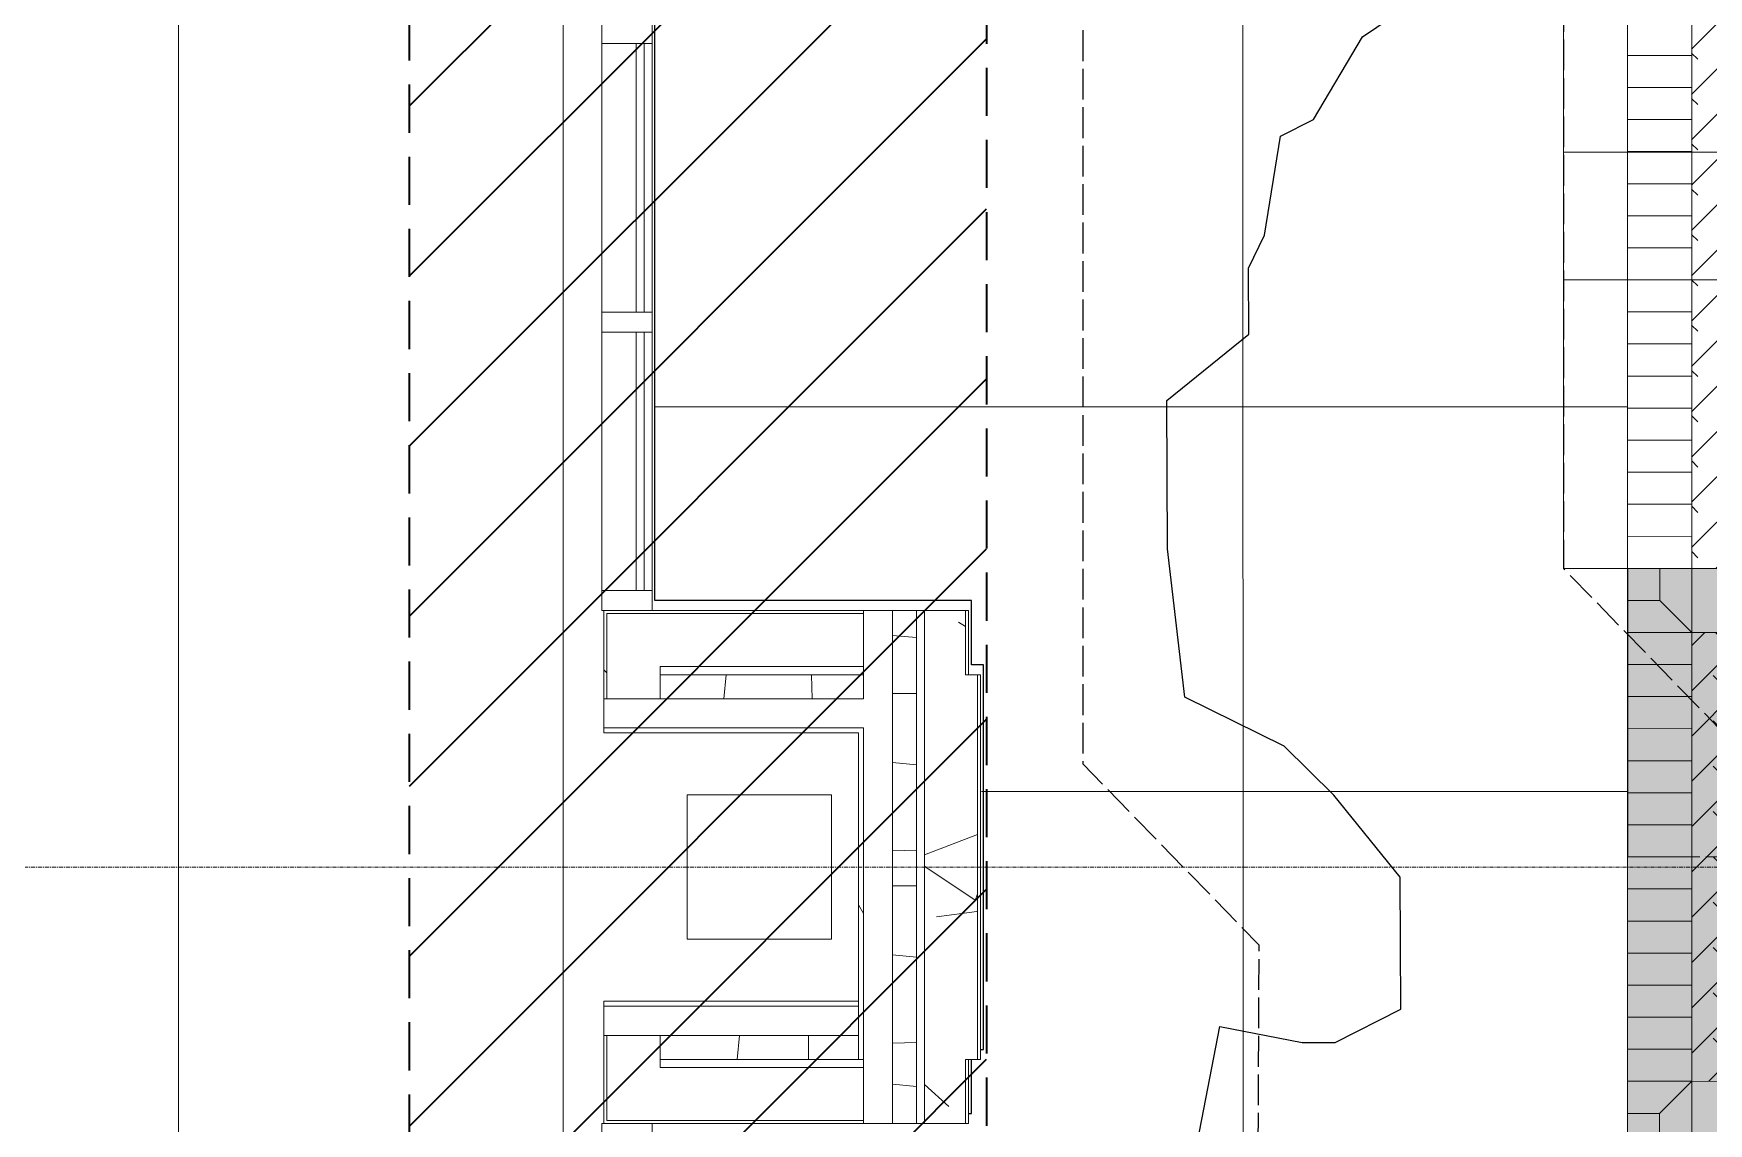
# Model space of a CAD drawing. Header units: inches. Extents: x 3268 to 7018, y 976 to 6708.
# Drawn here: x 5933.9 to 6143, y 2207.1 to 2343.1 of the extents above; entities that cross this region are included whole.
import ezdxf

# ---------------------------------------------------------------- set-up
doc = ezdxf.new("R2010")
doc.units = ezdxf.units.IN
doc.header["$MEASUREMENT"] = 0
for name, pattern in [('Grid Line 1_2_', [0.8749999999999999, 0.4999999999999999, -0.125, 0.125, -0.125]), ('IMPORT-DASHED _2_', [8.999999999999996, 5.999999999999998, -2.999999999999999]), ('IMPORT-DASHED4', [2.25, 1.5, -0.7499999999999998]), ('IMPORT-EASEMENT2', [4.799999999999999, 3.839999999999999, -0.9599999999999999])]:
    doc.linetypes.add(name, pattern=pattern)
for name, color, linetype, lineweight in [('0-landscaping', 1, 'Continuous', 25), ('A-DETL-GENF', 92, 'Continuous', 9), ('A-GLAZ-CURT', 52, 'Continuous', 9), ('A-GLAZ-CWMG', 51, 'Continuous', 9), ('A-WALL', 113, 'Continuous', 9), ('A-WALL-PATT', 111, 'Continuous', 15), ('C-ANNO-5FT-PED-ZONE', 130, 'Continuous', 25), ('C-BLDG', 3, 'Continuous', 25), ('C-ESMT-STBK', 4, 'IMPORT-DASHED _2_', 35), ('L-MASK', 245, 'Continuous', 35), ('L-PVMT-BRCK-HATC', 252, 'Continuous', 15), ('L-PVMT-CONC-HATC', 252, 'Continuous', 15), ('L-SITE-BIKE', 2, 'Continuous', 15), ('L-SITE-TREE-GRAT', 250, 'Continuous', 13), ('S-COLS', 52, 'Continuous', 9), ('S-GRID', 1, 'Continuous', 9), ('site_dwg', 8, 'Continuous', 9)]:
    doc.layers.add(name, color=color, linetype=linetype, lineweight=lineweight)
doc.layers.add('NPLT', color=200, linetype='Continuous', lineweight=13, plot=False)
pattern_1 = [(49.99999999999999, (0, 0), (110.1714446362807, -9.63891797635685), [11.52, -126.72]), (355, (0, 0), (-21.31237393622492, 115.5371495156537), [9.216000000000001, -101.376]), (100.451, (9.181000000000001, -0.80323), (88.85991867697865, 105.897504039145), [9.79, -107.695]), (46.184, (0, 30.72), (163.9281911283317, -25.42496604507386), [17.28, -190.08]), (96.636, (13.661, 28.601), (143.5628771593347, 149.6257499721681), [14.686, -161.543]), (351.184, (0, 30.72), (143.5647285924248, 149.6237232332607), [13.824, -152.064]), (21, (15.36, 23.04), (91.68507647920484, -61.84256385372748), [11.52, -126.72]), (326, (15.36, 23.04), (37.37329933048201, 111.3835117876708), [9.216000000000001, -101.376]), (71.45100000000001, (23, 17.886), (129.0587647679424, 49.5399005406036), [9.79, -107.695]), (37.50000000000001, (0, 0), (1.867604689172044, 51.13223029288849), [5.069, -95.07799999999999, 5.069, -97.84299999999999, -101.76]), (37.50000000000001, (0, 0), (1.867604689172044, 51.13223029288849), [-203.059, 5.069, -96.691]), (7.499999999999999, (0, 0), (40.40721900969589, 60.58148342441334), [5.069, -53.606, 5.069, -92.774, -38.784]), (7.499999999999999, (0, 0), (40.40721900969589, 60.58148342441334), [-156.518, 5.069, -33.715]), (327.5, (-34.253, 0), (81.99472561414032, -3.464267954682455), [5.069, -33.331, 5.069, -114.739, -158.976]), (327.5, (-34.253, 0), (81.99472561414032, -3.464267954682455), [-158.208, 5.069, -153.907]), (317.5, (-49.613, 0), (89.57702895818312, 15.37635275430508), [5.069, -44.85100000000001, 5.069, -74.49600000000001, -112.896]), (317.5, (-49.613, 0), (89.57702895818312, 15.37635275430508), [-129.485, 5.069, -107.827])]

# ---------------------------------------------------------------- blocks, each defined once
blk = doc.blocks.new('WSP_5 Points - Structure_2022_rvt-1-Overall Retail Plan Opt 2')
at = {"layer": 'S-COLS', "color": 250, "lineweight": 13}
for p, q in [((6033.500343047526, 2248.148582565576), (6015.500343047526, 2248.148582565576)), ((6015.500343047526, 2248.148582565576), (6015.500343047526, 2230.148582565576)), ((6033.500343047526, 2230.148582565576), (6033.500343047526, 2248.148582565576)), ((6015.500343047526, 2230.148582565576), (6033.500343047526, 2230.148582565576))]:
    blk.add_line(p, q, dxfattribs=at)
blk = doc.blocks.new('Rectangular Mullion - 2_5_ x 6_ rectangular-V105-Overall Retail Plan Opt 2')
at = {"layer": 'A-GLAZ-CWMG'}
for p, q in [((-2.49999999999909, 3), (0, 3)), ((-2.49999999999909, -2.99999999999767), (-2.49999999999909, 3)), ((0, 3), (0, -2.99999999999767)), ((-2.49999999999909, -3.250000000000454), (-2.49999999999909, -2.99999999999767)), ((0, -3.250000000000454), (-2.49999999999909, -3.250000000000454)), ((0, -2.99999999999767), (0, -3.250000000000454))]:
    blk.add_line(p, q, dxfattribs=at)
blk = doc.blocks.new('System Panel - GLA-01 - Insulated Glass - Clear-7883307-Overall Retail Plan Opt 2')
at = {"layer": 'A-GLAZ-CURT'}
for p, q in [((16.125, -1.000000000000455), (-16.125, -1.000000000000455)), ((-16.125, -1.000000000000455), (-16.125, -1.999999999999545)), ((-16.125, -1.999999999999545), (16.125, -1.999999999999545)), ((16.125, -1.999999999999545), (16.125, -1.000000000000455))]:
    blk.add_line(p, q, dxfattribs=at)
blk = doc.blocks.new('Rectangular Mullion - 2_5_ x 6_ rectangular-7883235-Overall Retail Plan Opt 2')
at = {"layer": 'A-GLAZ-CWMG'}
for p, q in [((6004.876172864579, 2017.898582565582), (6004.876172864579, 1985.648582565567)), ((6011.126172864579, 2017.898582565582), (6011.126172864579, 1985.648582565567))]:
    blk.add_line(p, q, dxfattribs=at)
blk = doc.blocks.new('Rectangular Mullion - 2_5_ x 6_ rectangular-V106-Overall Retail Plan Opt 2')
at = {"layer": 'A-GLAZ-CWMG'}
for p, q in [((-1.250000000000909, 3), (1.250000000000909, 3)), ((-1.250000000000909, -3.000000000000231), (-1.250000000000909, 3)), ((1.250000000000909, 3), (1.250000000000909, -3.000000000000231)), ((-1.250000000000909, -3.250000000000454), (-1.250000000000909, -3.000000000000231)), ((1.250000000000909, -3.250000000000454), (-1.250000000000909, -3.250000000000454)), ((1.250000000000909, -3.000000000000231), (1.250000000000909, -3.250000000000454))]:
    blk.add_line(p, q, dxfattribs=at)
blk = doc.blocks.new('Rectangular Mullion - 2_5_ x 6_ rectangular-V107-Overall Retail Plan Opt 2')
at = {"layer": 'A-GLAZ-CWMG'}
for p, q in [((0, 3), (-2.49999999999909, 3)), ((-2.49999999999909, 3), (-2.49999999999909, -3.000000000000231)), ((0, -3.000000000000231), (0, 3)), ((-2.49999999999909, -3.000000000000231), (-2.49999999999909, -3.250000000000454)), ((-2.49999999999909, -3.250000000000454), (0, -3.250000000000454)), ((0, -3.250000000000454), (0, -3.000000000000231))]:
    blk.add_line(p, q, dxfattribs=at)
blk = doc.blocks.new('System Panel - GLA-01 - Insulated Glass - Clear-7883304-Overall Retail Plan Opt 2')
at = {"layer": 'A-GLAZ-CURT'}
for p, q in [((16.74999999999909, -0.9999999999990904), (-16.74999999999909, -0.9999999999990904)), ((-16.74999999999909, -0.9999999999990904), (-16.74999999999909, -1.999999999999545)), ((-16.74999999999909, -1.999999999999545), (16.74999999999909, -1.999999999999545)), ((16.74999999999909, -1.999999999999545), (16.74999999999909, -0.9999999999990904))]:
    blk.add_line(p, q, dxfattribs=at)
blk = doc.blocks.new('Rectangular Mullion - 2_5_ x 6_ rectangular-7883299-Overall Retail Plan Opt 2')
at = {"layer": 'A-GLAZ-CWMG'}
for p, q in [((6004.876172864578, 2089.898582565581), (6004.876172864579, 2056.398582565581)), ((6011.126172864578, 2089.898582565581), (6011.126172864579, 2056.398582565581))]:
    blk.add_line(p, q, dxfattribs=at)
blk = doc.blocks.new('Rectangular Mullion - 2_5_ x 6_ rectangular-4447663-Overall Retail Plan Opt 2')
at = {"layer": 'A-GLAZ-CWMG'}
for p, q in [((-1.250000000000909, 3), (1.250000000000909, 3)), ((-1.250000000000909, -2.99999999999831), (-1.250000000000909, 3)), ((1.250000000000909, 3), (1.250000000000909, -2.99999999999831)), ((-1.250000000000909, -3.250000000000454), (-1.250000000000909, -2.99999999999831)), ((1.250000000000909, -3.250000000000454), (-1.250000000000909, -3.250000000000454)), ((1.250000000000909, -2.99999999999831), (1.250000000000909, -3.250000000000454))]:
    blk.add_line(p, q, dxfattribs=at)
blk = doc.blocks.new('site_dwg_dec1-V202-Overall Retail Plan Opt 2')
at = {"layer": '0-landscaping', "color": 213, "flags": 128}
blk.add_lwpolyline([(-113.0937468457092, 51.88722671996515), (-107.539738906457, 56.13394474226811), (-101.9856886986969, 60.38071088975925), (-97.74311246706985, 54.82906379929704), (-95.68411449388132, 53.02049293666504), (-89.75630951111326, 51.46381599998789), (-86.1366769883176, 55.58464763820893), (-82.51704446383575, 59.70547927386655), (-82.11050309693768, 68.47359954603097), (-82.48428623070195, 74.27706753642495), (-85.94652405246653, 82.7934399386097), (-78.8318532027448, 92.9695355557917), (-70.68766946013112, 102.2414187691852), (-61.92057036118808, 101.840848160808), (-58.30093783769973, 105.9616797991286), (-55.46164372381701, 107.1177861229546), (-49.00267481756691, 112.3947722131263), (-46.03880041719548, 111.6163731676818), (-38.4257805964595, 114.054593358592), (-28.62915415534246, 112.7497124130227)], dxfattribs=at)
blk = doc.blocks.new('site_dwg_bike-V275-Overall Retail Plan Opt 2')
at = {"layer": 'L-SITE-BIKE', "color": 53, "flags": 128}
blk.add_lwpolyline([(-24.00000000279396, -1.980000000447035), (0, -1.980000000447035), (0, 1.979999999050051), (-24.00000000279396, 1.979999999050051)], close=True, dxfattribs=at)
at = {"layer": 'NPLT', "color": 253}
for p, q in [((7.991948340143153, 25.979999999048), (-31.94235251938039, 25.97999999904732)), ((0, 0), (-24, 0)), ((-48.00000000000545, -25.98000000044976), (-31.95606501787938, -25.98000000044908)), ((-31.95606501787938, -25.98000000044908), (7.996681009771463, -25.98000000044976))]:
    blk.add_line(p, q, dxfattribs=at)
at = {"layer": 'NPLT', "color": 253, "flags": 128}
for points in [[(-31.94235251938039, 25.97999999904732), (-48.00000000838804, 25.979999999048), (-48.00000000838735, -25.98000000044908)], [(7.996681009771463, -25.98000000044976), (24.00000000278851, -25.98000000044908), (24.00000000278783, 25.979999999048), (7.991948340143153, 25.979999999048)]]:
    blk.add_lwpolyline(points, dxfattribs=at)
blk = doc.blocks.new('site_dwg_bike-V276-Overall Retail Plan Opt 2')
at = {"layer": 'L-SITE-BIKE', "color": 53, "flags": 128}
blk.add_lwpolyline([(-24.00000000279396, -1.980000000447035), (0, -1.980000000447035), (0, 1.979999999050051), (-24.00000000279396, 1.979999999050051)], close=True, dxfattribs=at)
at = {"layer": 'NPLT', "color": 253}
for p, q in [((7.995227332437479, 25.979999999048), (-31.951853088186, 25.979999999048)), ((0, 0), (-24, 0)), ((-48.00000000000545, -25.98000000044908), (-31.96556559029954, -25.98000000044976)), ((-31.96556559029954, -25.98000000044976), (7.999960002066472, -25.98000000044976))]:
    blk.add_line(p, q, dxfattribs=at)
at = {"layer": 'NPLT', "color": 253, "flags": 128}
for points in [[(-31.951853088186, 25.979999999048), (-48.00000000838735, 25.97999999904732), (-48.00000000838735, -25.98000000044908)], [(7.999960002066472, -25.98000000044976), (24.00000000278851, -25.98000000044976), (24.00000000278783, 25.97999999904732), (7.995227332437479, 25.979999999048)]]:
    blk.add_lwpolyline(points, dxfattribs=at)
blk = doc.blocks.new('site_dwg_tree_grate_pvr-V279-Overall Retail Plan Opt 2')
at = {"layer": 'L-MASK', "lineweight": 15}
blk.add_hatch(color=10, dxfattribs=at).paths.add_polyline_path([(-35.99999999999931, -4.774847184307872e-12), (36.00000000000136, 0.0657132932406057), (36.00000000000068, 47.99999999999454), (-35.99999999999863, 47.99999999999522), (-35.99999999999931, 0.00646107884608682)])
at = {"layer": 'L-PVMT-BRCK-HATC'}
h = blk.add_hatch(dxfattribs=at)
h.set_pattern_fill('FP_230', color=53, style=0, pattern_type=2)
h.set_pattern_definition([(135, (-28, 40), (-5.654025822367634, 4.440892098500626e-16), [11.995, -3.998]), (225, (-30.827, 42.827), (-5.654025822367634, -4.440892098500626e-16), [11.995, -3.998])])
h.paths.add_polyline_path([(-27.99999999627402, 8.000000000926546), (28.00000000186401, 8.000000000925864), (28.00000000186332, 39.99999999906321), (-28.00000000186196, 39.9999999990639)])
h.paths.add_polyline_path([(-6.000000005587252, 17.99999999999522), (-5.999999999998635, 29.99999999999522), (6.000000000000681, 29.99999999999454), (6.000000000000681, 17.99999999999522)])
at = {"layer": 'L-PVMT-BRCK-HATC', "color": 53}
for p, q in [((-24, 40.00000000186264), (-24, 47.99999999999999)), ((-19.99999999813735, 40.00000000046565), (-19.99999999813735, 47.99999999999999)), ((-16.00000000186264, 40.00000000046565), (-16.00000000186264, 47.99999999999999)), ((-12, 40.00000000046565), (-12, 47.99999999999999)), ((-7.999999998137354, 39.99999999906867), (-7.999999998137354, 47.99999999999999)), ((-4.000000001862644, 40.00000000046565), (-4.000000001862644, 47.99999999999999)), ((0, 39.99999999906867), (0, 47.99999999999999)), ((4.000000001862644, 40.00000000046565), (4.000000001862644, 47.99999999999999)), ((7.999999998137354, 39.99999999906867), (7.999999998137354, 47.99999999999999)), ((12, 40.00000000186264), (12, 47.99999999999999)), ((15.99999999627471, 39.99999999906867), (15.99999999627471, 47.99999999999999)), ((20.00000000372529, 40.00000000186264), (20.00000000372529, 47.99999999999999)), ((24, 39.99999999906867), (24, 47.99999999999999)), ((31.99999999813735, 44.00000000093132), (28.00000000186264, 40.00000000186264)), ((-28.00000001303851, 36.00000000139698), (-36.00000001117586, 36.00000000139698)), ((28.00000000186264, 35.99999999999999), (35.99050116064015, 35.99999999999999)), ((-28.00000001303851, 31.99999999953434), (-36.00000001117586, 31.99999999953434)), ((27.99999999627471, 32.00000000093132), (35.99155851730152, 32.00000000093132)), ((-28.00000001303851, 28.00000000046566), (-36.00000001117586, 28.00000000046566)), ((28.00000000186264, 28.00000000046566), (35.99261587396417, 28.00000000046566)), ((-28.00000001303851, 24), (-36.00000001117586, 24)), ((27.99999999627471, 24), (35.99367323062554, 24)), ((-28.00000001303851, 20.00000000093132), (-36.00000001117586, 20.00000000093132)), ((28.00000000186264, 20.00000000093132), (35.99473058728755, 20.00000000093132)), ((-28.00000001303851, 16.00000000046566), (-36.00000001117586, 16.00000000046566)), ((27.99999999627471, 15.99999999906868), (35.99578794394956, 15.99999999906868)), ((-28.00000001303851, 12), (-36.0000000167638, 12)), ((28.00000000186264, 12.00000000139698), (35.99684530061093, 12.00000000139698)), ((-24, 8.00000000093132), (-24, 0)), ((-19.99999999813735, 8.00000000093132), (-19.99999999813735, 0)), ((-16.00000000186264, 8.00000000093132), (-16.00000000186264, 0)), ((-12, 8.00000000093132), (-12, 0)), ((-7.999999998137354, 8.00000000093132), (-7.999999998137354, 0)), ((-4.000000001862644, 8.00000000093132), (-4.000000001862644, 0)), ((0, 8.00000000093132), (0, 0)), ((4.000000001862644, 8.00000000093132), (4.000000001862644, 0)), ((7.999999998137354, 8.00000000093132), (7.999999998137354, 0)), ((12, 8.00000000093132), (12, 0)), ((16.00000000186264, 8.00000000093132), (16.00000000186264, 0)), ((20.00000000372529, 8.00000000093132), (20.00000000372529, 0)), ((24, 7.999999999534338), (24, 0)), ((31.99999999254942, 3.999999987892806), (27.99999999068677, 7.999999991152435))]:
    blk.add_line(p, q, dxfattribs=at)
at = {"layer": 'L-PVMT-BRCK-HATC', "color": 53, "flags": 128}
for points in [[(-36.00000001117586, 44.00000000093132), (-32.00000001490115, 44.00000000093132), (-32.00000001490115, 47.99999999999999)], [(35.98944380406282, 40.00000000046088), (28.00000000186401, 40.00000000046088), (28.00000000186401, 48.0000000013922)], [(31.99999999813735, 47.99999999999999), (31.99999999813735, 44.00000000093132), (35.99999999999999, 44.00000000093132)], [(-32.00000001490115, 43.99999999953433), (-28.00000001303851, 40.00000000046565), (-36.00000001117586, 40.00000000046565)], [(35.99790265727392, 7.999999999528881), (28.00000000186332, 7.999999999528881), (28.00000000186332, 39.99999999906321), (-28.00000000186196, 39.9999999990639), (-28.00000000186128, 8.000000000927228), (28.00000000186401, 8.000000000925864), (28.00000000186332, -5.456968210637569e-12)], [(-32.00000000372528, 3.999999987892806), (-28.00000001303851, 8.00000000093132), (-36.00000001117586, 8.00000000093132)], [(-36.00000000558793, 3.999999987892806), (-32.00000000372528, 3.999999987892806), (-32.00000000372528, 0)], [(35.9989600139404, 3.999999985093381), (31.9999999925501, 3.999999985094064), (31.99999999255078, -1.257762960449327e-08)]]:
    blk.add_lwpolyline(points, dxfattribs=at)
for points in [[(-28.00000001303851, 47.99999999999999), (-28.00000001303851, 39.99999999906867)], [(-28.00000000745058, 0), (-28.00000000745058, 8.00000000093132)]]:
    blk.add_lwpolyline(points, close=True, dxfattribs=at)
at = {"layer": 'L-SITE-TREE-GRAT', "color": 253, "linetype": 'IMPORT-DASHED4'}
for p, q in [((0, 30), (0, 47.99999999860301)), ((36.00000000000136, 0.06569903631566375), (36.00000000000068, 39.99801013555042)), ((0, 18), (0, 0))]:
    blk.add_line(p, q, dxfattribs=at)
at = {"layer": 'L-SITE-TREE-GRAT', "color": 253}
blk.add_line((36.00000000000068, 39.99801013555042), (36.00000000000136, 0.06569903631566375), dxfattribs=at)
at = {"layer": 'L-SITE-TREE-GRAT', "color": 253, "linetype": 'IMPORT-DASHED4', "flags": 128}
blk.add_lwpolyline([(36.00000000000068, 39.99801013555042), (36.00000000000068, 47.99999999999454), (-35.99999999999863, 47.99999999999522), (-35.99999999999931, -4.774847184307872e-12), (36.00000000000136, -5.456968210637569e-12)], dxfattribs=at)
at = {"layer": 'L-SITE-TREE-GRAT', "color": 253, "flags": 128}
for points in [[(-35.99999999999863, 47.99999999999522), (36.00000000000068, 47.99999999999454), (36.00000000000068, 39.99801013555042)], [(36.00000000000136, -5.456968210637569e-12), (-35.99999999999931, -4.774847184307872e-12), (-35.99999999999863, 47.99999999999522)]]:
    blk.add_lwpolyline(points, dxfattribs=at)
blk.add_lwpolyline([(-6.000000005587935, 18), (5.999999999999999, 18), (5.999999999999999, 30), (-5.999999999999999, 30)], close=True, dxfattribs=at)
at = {"layer": 'NPLT', "color": 253}
for p, q in [((5.999999999999999, 30), (-6.000000005587935, 18)), ((-5.999999999999999, 30), (5.999999999999999, 18))]:
    blk.add_line(p, q, dxfattribs=at)
blk = doc.blocks.new('site_dwg_b1-V291-Overall Retail Plan Opt 2')
at = {"layer": 'L-PVMT-BRCK-HATC', "color": 53}
blk.add_line((0, -7.990953345783054), (0, -8.926036629830491e-07), dxfattribs=at)
blk = doc.blocks.new('site_dwg_b1-V292-Overall Retail Plan Opt 2')
at = {"layer": 'L-PVMT-BRCK-HATC', "color": 53}
blk.add_line((0, -7.990953345783054), (0, -9.802400118275043e-07), dxfattribs=at)
blk = doc.blocks.new('site_dwg_b1-V293-Overall Retail Plan Opt 2')
at = {"layer": 'L-PVMT-BRCK-HATC', "color": 53}
blk.add_line((0, -7.990953345783054), (0, -1.062289881392786e-06), dxfattribs=at)
blk = doc.blocks.new('site_dwg_b1-V294-Overall Retail Plan Opt 2')
at = {"layer": 'L-PVMT-BRCK-HATC', "color": 53}
blk.add_line((0, -7.990953345783054), (0, -1.149925590748779e-06), dxfattribs=at)
blk = doc.blocks.new('site_dwg_b1-V295-Overall Retail Plan Opt 2')
at = {"layer": 'L-PVMT-BRCK-HATC', "color": 53}
blk.add_line((0, -7.990953345783054), (0, -1.232061257017136e-06), dxfattribs=at)
blk = doc.blocks.new('site_dwg_b1-V296-Overall Retail Plan Opt 2')
at = {"layer": 'L-PVMT-BRCK-HATC', "color": 53}
blk.add_line((0, -7.990953345783054), (0, -1.319610527517056e-06), dxfattribs=at)
blk = doc.blocks.new('site_dwg_b1-V297-Overall Retail Plan Opt 2')
at = {"layer": 'L-PVMT-BRCK-HATC', "color": 53}
blk.add_line((0, -7.990953345783054), (0, -1.401746195117681e-06), dxfattribs=at)
blk = doc.blocks.new('site_dwg_b1-V298-Overall Retail Plan Opt 2')
at = {"layer": 'L-PVMT-BRCK-HATC', "color": 53}
blk.add_line((0, -7.990953345783054), (0, -1.489295465617601e-06), dxfattribs=at)
blk = doc.blocks.new('site_dwg_b1-V299-Overall Retail Plan Opt 2')
at = {"layer": 'L-PVMT-BRCK-HATC', "color": 53}
blk.add_line((0, -7.990953345783054), (0, -1.571431131885958e-06), dxfattribs=at)
blk = doc.blocks.new('site_dwg_b1-V300-Overall Retail Plan Opt 2')
at = {"layer": 'L-PVMT-BRCK-HATC', "color": 53}
blk.add_line((0, -7.990953345783054), (0, -1.656274561501192e-06), dxfattribs=at)
blk = doc.blocks.new('site_dwg_b1-V301-Overall Retail Plan Opt 2')
at = {"layer": 'L-PVMT-BRCK-HATC', "color": 53}
blk.add_line((0, -7.990953345783054), (0, -1.74103027195116e-06), dxfattribs=at)
blk = doc.blocks.new('site_dwg_b1-V302-Overall Retail Plan Opt 2')
at = {"layer": 'L-PVMT-BRCK-HATC', "color": 53}
blk.add_line((0, -7.990953345783054), (0, -1.825958858781007e-06), dxfattribs=at)
blk = doc.blocks.new('site_dwg_b1-V303-Overall Retail Plan Opt 2')
at = {"layer": 'L-PVMT-BRCK-HATC', "color": 53}
blk.add_line((0, -7.990953345783054), (0, -1.91080228839624e-06), dxfattribs=at)
blk = doc.blocks.new('site_dwg_b1-V304-Overall Retail Plan Opt 2')
at = {"layer": 'L-PVMT-BRCK-HATC', "color": 53}
blk.add_line((0, -7.990953345783054), (0, -1.995645077190744e-06), dxfattribs=at)
blk = doc.blocks.new('site_dwg_b1-V305-Overall Retail Plan Opt 2')
at = {"layer": 'L-PVMT-BRCK-HATC', "color": 53}
blk.add_line((0, -7.990953345783054), (0, -2.080487226496785e-06), dxfattribs=at)
blk = doc.blocks.new('site_dwg_b1-V306-Overall Retail Plan Opt 2')
at = {"layer": 'L-PVMT-BRCK-HATC', "color": 53}
blk.add_line((0, -7.990953345783054), (0, -2.165417093635824e-06), dxfattribs=at)
blk = doc.blocks.new('site_dwg-12440225-Overall Retail Plan Opt 2')
at = {"layer": 'C-ESMT-STBK'}
h = blk.add_hatch(dxfattribs=at)
h.set_pattern_fill('FP_236', color=43, style=0, pattern_type=2)
h.set_pattern_definition([(41.19300000000002, (24349227.445, 9821790.73), (-9.878962955707756, 11.2874306606842), [])])
h.paths.add_polyline_path([(24340754.41764874, 9814238.256800799), (24341007.28369483, 9818038.207201697), (24340597.61508091, 9818336.289935663), (24339080.54507963, 9818175.041572), (24339041.04656363, 9818170.586227996), (24338991.68861391, 9818164.27902802), (24338951.70183868, 9818158.637384389), (24338912.96937073, 9818152.689061128), (24338874.36010189, 9818146.280125272), (24338835.87236292, 9818139.411975248), (24338797.50579851, 9818132.085986648), (24338766.50818425, 9818125.853604812), (24338766.89231019, 9818124.002092425), (24338807.18576453, 9818132.259389622), (24338846.06993594, 9818139.731584428), (24338885.04424, 9818146.727429258), (24338924.10287013, 9818153.245822722), (24338956.51865115, 9818158.316607647), (24338953.32382087, 9818110.342748318), (24338969.07279708, 9818112.710400388), (24339007.86497075, 9818118.055290567), (24339046.71994471, 9818122.92269113), (24339092.45343486, 9818128.037917001), (24340292.99008468, 9818255.650188034), (24340584.31472673, 9818286.605874758), (24340934.68922023, 9818031.666679043), (24340687.3560084, 9814314.861073798), (24339595.34670922, 9814726.863514047), (24339587.50957331, 9814715.68687136), (24338715.45843181, 9815327.180653278), (24338691.60180446, 9815293.158049863), (24339013.48739237, 9815068.288049085), (24339549.36884944, 9814692.907733086), (24340725.61240819, 9814249.124683892)])
h.paths.add_polyline_path([(24338722.46981283, 9815337.179779818), (24338763.80719084, 9815396.132170605), (24338658.92817304, 9815468.79891386), (24338617.74228099, 9815409.741564125), (24338722.19139668, 9815337.372683933)])
at = {"layer": 'L-PVMT-BRCK-HATC'}
h = blk.add_hatch(dxfattribs=at)
h.set_pattern_fill('FP_243', color=53, style=0, pattern_type=2)
h.set_pattern_definition([(221.193, (24341317.041, 9814247.679), (-0.3754035922997248, -5.641549445222338), [11.995, -3.998]), (311.193, (24341314.032, 9814245.046), (-0.375403592299723, -5.641549445222338), [11.995, -3.998])])
h.paths.add_polyline_path([(24340885.37561889, 9814880.85149119), (24340925.22180828, 9814878.200156435), (24340939.35290596, 9815089.728512174), (24340899.43232645, 9815092.395396294), (24340889.52870671, 9814943.352643183)])
at = {"layer": 'C-ANNO-5FT-PED-ZONE', "color": 213, "linetype": 'IMPORT-EASEMENT2', "flags": 128}
for points in [[(24341173.43156312, 9817974.569704888), (24341064.86211379, 9817879.53891328), (24341058.60739409, 9817785.539047208), (24341020.66169335, 9817759.050960105), (24341002.73584636, 9817494.243455587), (24341098.03372912, 9817385.653583419), (24341049.7296923, 9816657.855822798), (24340942.84306337, 9816588.119622858), (24340903.15724013, 9815991.696087312), (24340997.75345884, 9815877.316419568), (24340956.93820208, 9815281.87627089), (24340851.85462972, 9815190.060175546), (24340840.21389879, 9815028.451841284), (24340816.31959692, 9814987.856953233), (24340807.91752753, 9814861.58536387), (24340828.33680849, 9814837.590900285), (24340814.20948071, 9814639.141274119), (24340820.32276781, 9814572.244142456), (24340784.23728234, 9814041.25000657), (24340346.67693986, 9814070.985885575), (24339654.20889217, 9814556.549067944), (24339621.08674325, 9814593.99079329), (24339537.64412129, 9814651.844636435), (24339442.83972673, 9814690.826514924), (24339354.14331621, 9814753.02102556), (24339330.46229357, 9814798.298159737), (24339230.23757831, 9814867.973883716), (24339182.6163684, 9814867.152440649), (24339131.69313189, 9814915.47795062), (24338893.2467398, 9815077.690702066), (24338651.59712844, 9815247.640438044), (24338560.99241732, 9815303.182211477)], [(24340893.31874154, 9815000.390094232), (24340875.24280314, 9814969.680232948), (24340869.40288803, 9814881.91431137), (24340889.92706264, 9814857.796588449), (24340874.40430799, 9814639.745099468), (24340880.50876207, 9814572.944626614), (24340840.03109242, 9813977.31996076), (24340325.92286136, 9814012.25790799), (24339613.96231484, 9814511.489359668), (24339580.94692304, 9814548.810405312), (24339508.80653985, 9814598.827990033), (24339413.85344962, 9814637.871009542), (24339307.74243177, 9814712.276758194), (24339284.12095693, 9814757.44003944), (24339211.89866129, 9814807.648620464), (24339161.49360283, 9814806.779157344), (24339151.81188077, 9814813.668659829), (24339093.9211708, 9814868.606214345), (24338859.11244131, 9815028.344299465), (24338618.62753263, 9815197.47491178), (24338556.48951734, 9815235.566259611)]]:
    blk.add_lwpolyline(points, dxfattribs=at)
at = {"layer": 'C-BLDG', "color": 213, "flags": 128}
for points in [[(24340792.83445003, 9814826.876891455), (24340793.20249826, 9814826.85240165), (24340796.38935503, 9814874.746492555), (24340794.89266469, 9814874.846081836), (24340795.42380748, 9814882.828430325), (24340756.01178974, 9814885.45089277), (24340770.80336457, 9815107.747997846)], [(24340790.8061753, 9814818.994161628), (24340791.17466513, 9814818.96964244), (24340791.62302574, 9814825.707888003)]]:
    blk.add_lwpolyline(points, dxfattribs=at)
at = {"layer": 'C-ESMT-STBK', "color": 43}
for p, q in [((24341007.27473861, 9818038.206394771), (24340754.40937513, 9814238.266251713)), ((24340705.4252711, 9814586.531122888), (24340741.08919988, 9815122.471643819))]:
    blk.add_line(p, q, dxfattribs=at)
at = {"layer": 'L-PVMT-BRCK-HATC', "color": 53}
blk.add_line((24340899.43232645, 9815092.395396294), (24340885.37632103, 9814880.862024015), dxfattribs=at)
at = {"layer": 'L-PVMT-BRCK-HATC', "color": 53, "flags": 128}
blk.add_lwpolyline([(24340899.43232645, 9815092.395396272), (24340939.35290596, 9815089.728512174), (24340925.22180828, 9814878.200156435), (24340885.37561889, 9814880.85149119), (24340899.43232645, 9815092.395396294)], dxfattribs=at)
at = {"layer": 'L-PVMT-CONC-HATC', "color": 53}
for p, q in [((24340798.90748999, 9814906.828927126), (24340757.61709133, 9814909.576376466)), ((24340878.72329868, 9814901.518009864), (24340798.90748999, 9814906.828927126)), ((24340795.72039959, 9814858.934851764), (24340795.08949419, 9814858.976831997)), ((24340875.53644186, 9814853.62391896), (24340795.72039959, 9814858.934851764))]:
    blk.add_line(p, q, dxfattribs=at)
at = {"layer": 'L-PVMT-CONC-HATC', "color": 53, "flags": 128}
for points in [[(24340810.97856645, 9813883.407517424), (24341079.49527819, 9817918.8457369), (24341096.7375669, 9818177.973708384)], [(24340761.14013512, 9813857.37360203), (24340780.70351875, 9814151.384449093), (24340979.00650612, 9817131.606608108)]]:
    blk.add_lwpolyline(points, dxfattribs=at)
at = {"xscale": 1.5, "yscale": 1.5, "zscale": 1.5, "rotation": 37.81158375857705}
blk.add_blockref('site_dwg_dec1-V202-Overall Retail Plan Opt 2', (24340999.18217026, 9814849.959616816), dxfattribs=at)
for name, p, rotation in [('site_dwg_bike-V276-Overall Retail Plan Opt 2', (24340897.46496234, 9814942.164127836), 176.1931696308301), ('site_dwg_b1-V291-Overall Retail Plan Opt 2', (24340889.61964563, 9814944.721198738), 266.1983895120318), ('site_dwg_b1-V292-Overall Retail Plan Opt 2', (24340889.35443784, 9814940.730000317), 266.1983895120318), ('site_dwg_b1-V293-Overall Retail Plan Opt 2', (24340889.08923005, 9814936.738801897), 266.1983895120318), ('site_dwg_bike-V275-Overall Retail Plan Opt 2', (24340895.07481973, 9814906.243559664), 176.1931696308301), ('site_dwg_b1-V294-Overall Retail Plan Opt 2', (24340888.82402227, 9814932.747603476), 266.1983895120318), ('site_dwg_b1-V295-Overall Retail Plan Opt 2', (24340888.55881448, 9814928.756405056), 266.1983895120318), ('site_dwg_b1-V296-Overall Retail Plan Opt 2', (24340888.29360669, 9814924.765206637), 266.1983895120318), ('site_dwg_b1-V297-Overall Retail Plan Opt 2', (24340888.0283989, 9814920.774008214), 266.1983895120318), ('site_dwg_b1-V298-Overall Retail Plan Opt 2', (24340887.76319112, 9814916.782809796), 266.1983895120318), ('site_dwg_b1-V299-Overall Retail Plan Opt 2', (24340887.49798333, 9814912.791611375), 266.1983895120318), ('site_dwg_b1-V300-Overall Retail Plan Opt 2', (24340887.23277554, 9814908.800412955), 266.1983895120318), ('site_dwg_b1-V301-Overall Retail Plan Opt 2', (24340886.96756775, 9814904.809214536), 266.1983895120318), ('site_dwg_b1-V302-Overall Retail Plan Opt 2', (24340886.70235997, 9814900.818016114), 266.1983895120318), ('site_dwg_b1-V303-Overall Retail Plan Opt 2', (24340886.43715218, 9814896.826817695), 266.1983895120318), ('site_dwg_b1-V304-Overall Retail Plan Opt 2', (24340886.17194439, 9814892.835619275), 266.1983895120318), ('site_dwg_b1-V305-Overall Retail Plan Opt 2', (24340885.9067366, 9814888.844420854), 266.1983895120318), ('site_dwg_b1-V306-Overall Retail Plan Opt 2', (24340885.64152882, 9814884.853222433), 266.1983895120318), ('site_dwg_tree_grate_pvr-V279-Overall Retail Plan Opt 2', (24340922.88773906, 9814842.275841026), 86.17804898976385)]:
    blk.add_blockref(name, p, dxfattribs=dict(rotation=rotation))

msp = doc.modelspace()

# ---------------------------------------------------------------- hatches: boundary and pattern name
at = {"layer": 'A-WALL-PATT', "lineweight": 9}
h = msp.add_hatch(dxfattribs=at)
h.set_pattern_fill('FP_93', color=256, angle=265, style=0, pattern_type=2)
h.set_pattern_definition([(175, (6050.625461779998, 2267.148428030151), (-8.366951303775187, -95.63469101680758), []), (180, (6050.625204341334, 2276.748983479381), (-1.243449787580175e-14, -96), []), (172, (6050.624859746927, 2286.348542733911), (-13.36061769216629, -95.06573459919075), []), (187, (6050.625598502961, 2295.949011027398), (11.69945696689412, -95.28443055756692), []), (176, (6050.625253908554, 2305.54857028193), (-6.696621479436029, -95.76614882494314), []), (185, (6050.624909314146, 2315.14812953646), (8.36695130377519, -95.63469101680757), []), (178, (6050.625648070181, 2324.748597829947), (-3.350351683440087, -95.94151939383319), []), (184, (6050.625303475775, 2334.348157084478), (6.696621479436052, -95.76614882494313), []), (174, (6050.62504603711, 2343.948712533707), (-10.03473247369474, -95.47410195535426), []), (182, (6050.625697637401, 2353.548184632496), (3.350351683440067, -95.9415193938332), [])])
h.paths.add_polyline_path([(6041.125343047522, 2263.148582565566), (6044.125343047518, 2263.148582565566), (6044.125343047519, 2271.148582565567), (6041.125343047522, 2271.148582565567)])
h = msp.add_hatch(dxfattribs=at)
h.set_pattern_fill('FP_8', color=256, style=0, pattern_type=2)
h.set_pattern_definition(pattern_1)
h.paths.add_polyline_path([(6045.12534304752, 2263.148582565566), (6050.250343047522, 2263.148582565566), (6050.250343047522, 2271.148582565567), (6045.12534304752, 2271.148582565567)])
h = msp.add_hatch(dxfattribs=at)
h.set_pattern_fill('FP_72', color=256, angle=265, style=0, pattern_type=2)
h.set_pattern_definition([(175, (6052.125710281431, 2251.148789301918), (-8.366951303775187, -95.63469101680758), []), (180, (6052.125365687024, 2260.74834855645), (-1.243449787580175e-14, -96), []), (172, (6052.125108248359, 2270.348904005679), (-13.36061769216629, -95.06573459919075), []), (187, (6052.125759848651, 2279.948376104468), (11.69945696689412, -95.28443055756692), []), (176, (6052.125502409987, 2289.548931553697), (-6.696621479436029, -95.76614882494314), []), (185, (6052.125157815579, 2299.148490808228), (8.36695130377519, -95.63469101680757), []), (178, (6052.124900376914, 2308.749046257457), (-3.350351683440087, -95.94151939383319), []), (184, (6052.125551977207, 2318.348518356246), (6.696621479436052, -95.76614882494313), []), (174, (6052.125294538542, 2327.949073805475), (-10.03473247369474, -95.47410195535426), []), (182, (6052.124949944136, 2337.548633060006), (3.350351683440067, -95.9415193938332), [])])
h.paths.add_polyline_path([(6041.125343047522, 2239.148582565563), (6044.125343047522, 2239.148582565563), (6044.125343047522, 2263.148582565566), (6041.125343047522, 2263.148582565566), (6041.125343047522, 2261.846470883642)])
h = msp.add_hatch(dxfattribs=at)
h.set_pattern_fill('FP_8', color=256, style=0, pattern_type=2)
h.set_pattern_definition(pattern_1)
h.paths.add_polyline_path([(6051.750343047522, 2239.148582565563), (6051.75034304752, 2263.148582565566), (6045.12534304752, 2263.148582565566), (6045.12534304752, 2239.148582565563)])
h = msp.add_hatch(dxfattribs=at)
h.set_pattern_fill('FP_1', color=256, style=0, pattern_type=2)
h.set_pattern_definition([(0, (0, 0), (122.88, 30.72), [5.069, -87.09100000000001, 5.069, -87.09100000000001, -491.52]), (0, (0, 0), (122.88, 30.72), [-184.32, 5.069, -179.251, 5.069, -87.09100000000001, -215.04]), (0, (0, 0), (122.88, 30.72), [-460.8, 5.069, -56.371, 5.069, -148.531]), (120, (46.08, 15.36), (-88.04430040425792, 91.05720161703184), [5.068999999999999, -87.091, 5.068999999999999, -87.091, -491.5199999999999]), (120, (46.08, 15.36), (-88.04430040425792, 91.05720161703184), [-184.32, 5.068999999999999, -179.2509999999999, 5.068999999999999, -87.091, -215.04]), (120, (46.08, 15.36), (-88.04430040425792, 91.05720161703184), [-460.8, 5.068999999999999, -56.371, 5.068999999999999, -148.531]), (240, (61.44, 76.8), (-34.83569959574201, -121.7772016170318), [5.069, -87.09100000000001, 5.069, -87.09100000000001, -491.52]), (240, (61.44, 76.8), (-34.83569959574201, -121.7772016170318), [-184.32, 5.069, -179.251, 5.069, -87.09100000000001, -215.04]), (240, (61.44, 76.8), (-34.83569959574201, -121.7772016170318), [-460.8, 5.069, -56.371, 5.069, -148.531])])
h.paths.add_polyline_path([(6037.50034304752, 2215.148582565565), (6037.50034304752, 2239.148582565563), (6036.87534304752, 2239.148582565563), (6036.87534304752, 2215.148582565569)])
h = msp.add_hatch(dxfattribs=at)
h.set_pattern_fill('FP_67', color=256, angle=265, style=0, pattern_type=2)
h.set_pattern_definition([(175, (6052.124946741786, 2227.148527607158), (-8.366951303775187, -95.63469101680758), []), (180, (6052.12568549782, 2236.748995900644), (-1.243449787580175e-14, -96), []), (172, (6052.125340903413, 2246.348555155175), (-13.36061769216629, -95.06573459919075), []), (187, (6052.124996309007, 2255.948114409706), (11.69945696689412, -95.28443055756692), []), (176, (6052.125735065041, 2265.548582703193), (-6.696621479436029, -95.76614882494314), []), (185, (6052.125390470635, 2275.148141957724), (8.36695130377519, -95.63469101680757), []), (178, (6052.125133031969, 2284.748697406953), (-3.350351683440087, -95.94151939383319), []), (184, (6052.125784632261, 2294.348169505742), (6.696621479436052, -95.76614882494313), []), (174, (6052.125527193597, 2303.948724954971), (-10.03473247369474, -95.47410195535426), []), (182, (6052.125182599189, 2313.548284209502), (3.350351683440067, -95.9415193938332), [])])
h.paths.add_polyline_path([(6044.125343047522, 2215.148582565569), (6044.125343047522, 2239.148582565566), (6041.125343047522, 2239.148582565563), (6041.125343047522, 2215.148582565569)])
h = msp.add_hatch(dxfattribs=at)
h.set_pattern_fill('FP_8', color=256, style=0, pattern_type=2)
h.set_pattern_definition(pattern_1)
h.paths.add_polyline_path([(6051.75034304752, 2215.148582565569), (6051.75034304752, 2239.148582565563), (6045.12534304752, 2239.148582565563), (6045.12534304752, 2215.148582565569), (6050.62534304752, 2215.148582565569)])
h = msp.add_hatch(dxfattribs=at)
h.set_pattern_fill('FP_128', color=256, angle=265, style=0, pattern_type=2)
h.set_pattern_definition([(175, (6050.62573068072, 2211.148307227355), (-8.366951303775187, -95.63469101680758), []), (180, (6050.625473242057, 2220.748862676584), (-1.243449787580175e-14, -96), []), (172, (6050.62512864765, 2230.348421931116), (-13.36061769216629, -95.06573459919075), []), (187, (6050.625867403683, 2239.948890224602), (11.69945696689412, -95.28443055756692), []), (176, (6050.625522809276, 2249.548449479134), (-6.696621479436029, -95.76614882494314), []), (185, (6050.625265370612, 2259.149004928363), (8.36695130377519, -95.63469101680757), []), (178, (6050.624920776205, 2268.748564182894), (-3.350351683440087, -95.94151939383319), []), (184, (6050.625659532239, 2278.34903247638), (6.696621479436052, -95.76614882494313), []), (174, (6050.625314937833, 2287.948591730912), (-10.03473247369474, -95.47410195535426), []), (182, (6050.624970343425, 2297.548150985443), (3.350351683440067, -95.9415193938332), [])])
h.paths.add_polyline_path([(6044.125343047522, 2207.148582565568), (6044.125343047522, 2215.148582565569), (6041.125343047522, 2215.148582565569), (6041.125343047522, 2207.148582565568)])
h = msp.add_hatch(dxfattribs=at)
h.set_pattern_fill('FP_8', color=256, style=0, pattern_type=2)
h.set_pattern_definition(pattern_1)
h.paths.add_polyline_path([(6045.12534304752, 2207.148582565568), (6050.250343047522, 2207.148582565568), (6050.250343047522, 2215.148582565569), (6045.12534304752, 2215.148582565569)])

# ---------------------------------------------------------------- linework, layer by layer
at = {"layer": 'A-WALL'}
for p, q in [((6037.500343047514, 2271.148582565566), (6037.500343047516, 2260.148582565565)), ((6041.125343047516, 2207.148582565567), (6041.125343047516, 2271.148582565566)), ((6044.125343047516, 2207.148582565567), (6044.125343047515, 2271.148582565566)), ((6045.125343047515, 2207.148582565567), (6045.125343047515, 2271.148582565566)), ((6050.250343047516, 2271.148582565566), (6050.250343047516, 2263.148582565565)), ((6050.625343047514, 2263.148582565565), (6050.250343047516, 2263.148582565565)), ((6051.750343047514, 2215.148582565568), (6051.750343047514, 2263.148582565565)), ((6037.500343047516, 2256.523582565566), (6037.500343047516, 2207.14858256557)), ((6050.250343047516, 2215.148582565568), (6050.625343047516, 2215.148582565568)), ((6050.250343047516, 2207.148582565567), (6050.250343047516, 2215.148582565568))]:
    msp.add_line(p, q, dxfattribs=at)
at = {"layer": 'A-WALL', "lineweight": 15}
for p, q in [((6050.625343047514, 2263.148582565565), (6050.625343047514, 2271.148582565566)), ((6052.125343047516, 2263.148582565565), (6050.625343047514, 2263.148582565565)), ((6052.125343047514, 2215.148582565568), (6052.125343047516, 2263.148582565565)), ((6036.875343047515, 2255.898582565567), (6036.875343047515, 2215.148582565568)), ((6050.625343047516, 2215.148582565568), (6052.125343047514, 2215.148582565568)), ((6050.625343047516, 2207.148582565567), (6050.625343047516, 2215.148582565568))]:
    msp.add_line(p, q, dxfattribs=at)

# ---------------------------------------------------------------- block references
at = {"lineweight": 5}
msp.add_blockref('WSP_5 Points - Structure_2022_rvt-1-Overall Retail Plan Opt 2', (0, 0), dxfattribs=at)

# ---------------------------------------------------------------- next in the draw order: hatches: boundary and pattern name
at = {"layer": 'A-DETL-GENF'}
h = msp.add_hatch(dxfattribs=at)
h.set_pattern_fill('FP_275', style=0, pattern_type=2)
h.set_pattern_definition([(90, (0, 0), (-48, 2.939152317953648e-15), [])])
h.paths.add_polyline_path([(5718.250343047518, 1938.522752748519), (5754.750343047554, 1938.522752748519), (5754.750343047554, 1970.522752748496), (6005.126172864584, 1970.522752748495), (6005.126172864585, 2222.398582565567), (6036.87534304752, 2222.398582565567), (6036.87534304752, 2255.898582565566), (6005.126172864584, 2255.898582565566), (6005.126172864584, 2507.898582565588), (5194.312843047544, 2507.898582565592), (5194.312843047543, 1970.522752748496), (5430.250343047494, 1970.522752748495), (5430.250343047494, 1938.773582565584), (5466.750343047518, 1938.773582565584), (5466.750343047518, 1970.52275274852), (5718.250343047518, 1970.522752748519), (5718.250343047518, 1953.076470883642)])
at = {"layer": 'A-WALL-PATT', "lineweight": 9}
h = msp.add_hatch(dxfattribs=at)
h.set_pattern_fill('FP_14', color=256, style=0, pattern_type=2)
h.set_pattern_definition([(135, (0, 0), (-32.04961485728027, -32.04961485728027), [])])
h.paths.add_polyline_path([(6005.501172864584, 2260.148582565566), (6005.501172864584, 2270.773582565564), (6037.50034304752, 2270.773582565567), (6037.50034304752, 2271.148582565567), (6005.126172864584, 2271.148582565567), (6005.126172864584, 2260.148582565566)])
h = msp.add_hatch(dxfattribs=at)
h.set_pattern_fill('FP_74', color=256, angle=-94.99999999999946, style=0, pattern_type=2)
h.set_pattern_definition([(265.0000000000005, (6021.000371407334, 2271.148646825819), (95.63469101680765, -8.366951303774277), []), (270, (6011.400812152801, 2271.148302231412), (96.00000000000001, 9.112710586123285e-13), []), (262.0000000000005, (6001.800343859316, 2271.149040987446), (95.06573459919086, -13.36061769216538), []), (277.0000000000006, (5992.200784604785, 2271.148696393039), (95.28443055756681, 11.69945696689506), []), (266.0000000000006, (5982.601225350253, 2271.148351798632), (95.7661488249432, -6.696621479435121), []), (275.0000000000006, (5973.000669901025, 2271.148094359968), (95.63469101680748, 8.36695130377609), []), (268.0000000000005, (5963.401197802236, 2271.148745960258), (95.94151939383322, -3.350351683439183), []), (274.0000000000006, (5953.800642353007, 2271.148488521594), (95.76614882494307, 6.696621479436939), []), (264.0000000000005, (5944.201083098476, 2271.148143927187), (95.47410195535434, -10.03473247369383), []), (272.0000000000005, (5934.600614804989, 2271.148882683221), (95.94151939383315, 3.350351683441003), [])])
h.paths.add_polyline_path([(6037.50034304752, 2260.148582565566), (6037.500343047522, 2263.148582565566), (6012.126172864583, 2263.148582565566), (6012.126172864583, 2260.148582565566), (6036.87534304752, 2260.148582565566)])
h = msp.add_hatch(dxfattribs=at)
h.set_pattern_fill('FP_69', color=256, angle=-94.99999999999946, style=0, pattern_type=2)
h.set_pattern_definition([(85.00000000000054, (6021.000443898672, 2207.149102921235), (-95.63469101680765, 8.36695130377429), []), (90, (6030.600912192156, 2207.148364165201), (-96.00000000000001, -8.899547765395255e-13), []), (82.00000000000055, (6040.200471446688, 2207.148708759609), (-95.06573459919086, 13.36061769216538), []), (97.00000000000054, (6049.801026895918, 2207.148966198273), (-95.2844305575668, -11.69945696689508), []), (86.00000000000055, (6059.400498994705, 2207.148314597981), (-95.7661488249432, 6.696621479435109), []), (95.00000000000054, (6069.001054443936, 2207.148572036646), (-95.63469101680748, -8.366951303776101), []), (88.00000000000054, (6078.600613698466, 2207.148916631053), (-95.9415193938332, 3.350351683439209), []), (94.00000000000053, (6088.201081991952, 2207.148177875019), (-95.76614882494306, -6.696621479436924), []), (84.00000000000055, (6097.800641246484, 2207.148522469427), (-95.47410195535434, 10.03473247369382), []), (92.00000000000053, (6107.401196695713, 2207.148779908091), (-95.94151939383316, -3.350351683440985), [])])
h.paths.add_polyline_path([(6023.442376340589, 2215.148582565569), (6036.87534304752, 2215.148582565569), (6036.87534304752, 2218.148582565566), (6012.126172864584, 2218.148582565566), (6012.126172864584, 2215.148582565569)])

# ---------------------------------------------------------------- next in the draw order: linework, layer by layer
at = {"layer": 'A-WALL', "lineweight": 15}
for p, q in [((6050.625343047514, 2271.148582565566), (6005.12617286458, 2271.148582565566)), ((6005.12617286458, 2271.148582565566), (6005.12617286458, 2255.898582565567)), ((6005.12617286458, 2255.898582565567), (6036.875343047515, 2255.898582565567)), ((6036.875343047515, 2222.398582565566), (6005.12617286458, 2222.398582565566)), ((6005.12617286458, 2222.398582565566), (6005.12617286458, 2207.148582565567)), ((6005.12617286458, 2207.148582565567), (6050.625343047516, 2207.148582565567))]:
    msp.add_line(p, q, dxfattribs=at)
at = {"layer": 'A-WALL'}
for p, q in [((6005.50117286458, 2270.773582565563), (6037.500343047516, 2270.773582565566)), ((6005.50117286458, 2270.773582565566), (6005.50117286458, 2260.148582565565)), ((6012.126172864579, 2264.148582565564), (6012.126172864579, 2260.148582565565)), ((6012.126172864579, 2264.148582565564), (6037.500343047517, 2264.148582565567)), ((6012.126172864579, 2263.148582565565), (6037.500343047517, 2263.148582565565)), ((6037.500343047516, 2260.148582565565), (6005.12617286458, 2260.148582565565)), ((6005.12617286458, 2256.523582565566), (6037.500343047516, 2256.523582565566)), ((6005.12617286458, 2221.773582565567), (6036.875343047515, 2221.773582565567)), ((6005.12617286458, 2218.148582565568), (6036.875343047515, 2218.148582565565)), ((6005.501172864581, 2218.148582565565), (6005.501172864581, 2207.523582565567)), ((6012.12617286458, 2218.148582565565), (6012.12617286458, 2214.148582565566)), ((6012.12617286458, 2215.148582565568), (6037.500343047516, 2215.148582565565)), ((6012.126172864579, 2214.148582565566), (6037.500343047514, 2214.148582565566)), ((6005.501172864581, 2207.523582565567), (6037.500343047514, 2207.523582565567))]:
    msp.add_line(p, q, dxfattribs=at)
at = {"layer": 'S-GRID', "linetype": 'Grid Line 1_2_'}
msp.add_line((6493.236018851901, 2239.148582565573), (3735.343510317572, 2239.148582565581), dxfattribs=at)

# ---------------------------------------------------------------- next in the draw order: block references
at = {"layer": 'A-GLAZ-CURT', "rotation": 90.00000000000018}
for name, p in [('System Panel - GLA-01 - Insulated Glass - Clear-7883304-Overall Retail Plan Opt 2', (6008.126172864579, 2325.148582565581)), ('System Panel - GLA-01 - Insulated Glass - Clear-7883307-Overall Retail Plan Opt 2', (6008.126172864579, 2289.773582565574))]:
    msp.add_blockref(name, p, dxfattribs=at)
at = {"layer": 'A-GLAZ-CWMG', "extrusion": (0, 0, -1)}
for name, p, rotation in [('Rectangular Mullion - 2_5_ x 6_ rectangular-4447663-Overall Retail Plan Opt 2', (-6008.126172864579, 2343.148582565581), 89.99999999999984), ('Rectangular Mullion - 2_5_ x 6_ rectangular-V106-Overall Retail Plan Opt 2', (-6008.126172864579, 2307.148582565581), 89.99999999999984), ('Rectangular Mullion - 2_5_ x 6_ rectangular-V105-Overall Retail Plan Opt 2', (-6008.126172864578, 2207.148582565567), 89.99999999999982)]:
    msp.add_blockref(name, p, dxfattribs=dict(at, rotation=rotation))
at = {"layer": 'A-GLAZ-CWMG'}
for name, p in [('Rectangular Mullion - 2_5_ x 6_ rectangular-7883299-Overall Retail Plan Opt 2', (0, 252.0000000001139)), ('Rectangular Mullion - 2_5_ x 6_ rectangular-7883235-Overall Retail Plan Opt 2', (0, 287.9999999999999))]:
    msp.add_blockref(name, p, dxfattribs=at)
at = {"layer": 'A-GLAZ-CWMG', "rotation": 270.0000000000002}
msp.add_blockref('Rectangular Mullion - 2_5_ x 6_ rectangular-V107-Overall Retail Plan Opt 2', (6008.126172864579, 2271.148582565566), dxfattribs=at)
at = {"layer": 'site_dwg', "color": 53, "lineweight": 15, "rotation": 3.810000000000009}
msp.add_blockref('site_dwg-12440225-Overall Retail Plan Opt 2', (-23628768.691637, -11408316.78144797), dxfattribs=at)

doc.saveas('drawing.dxf')
